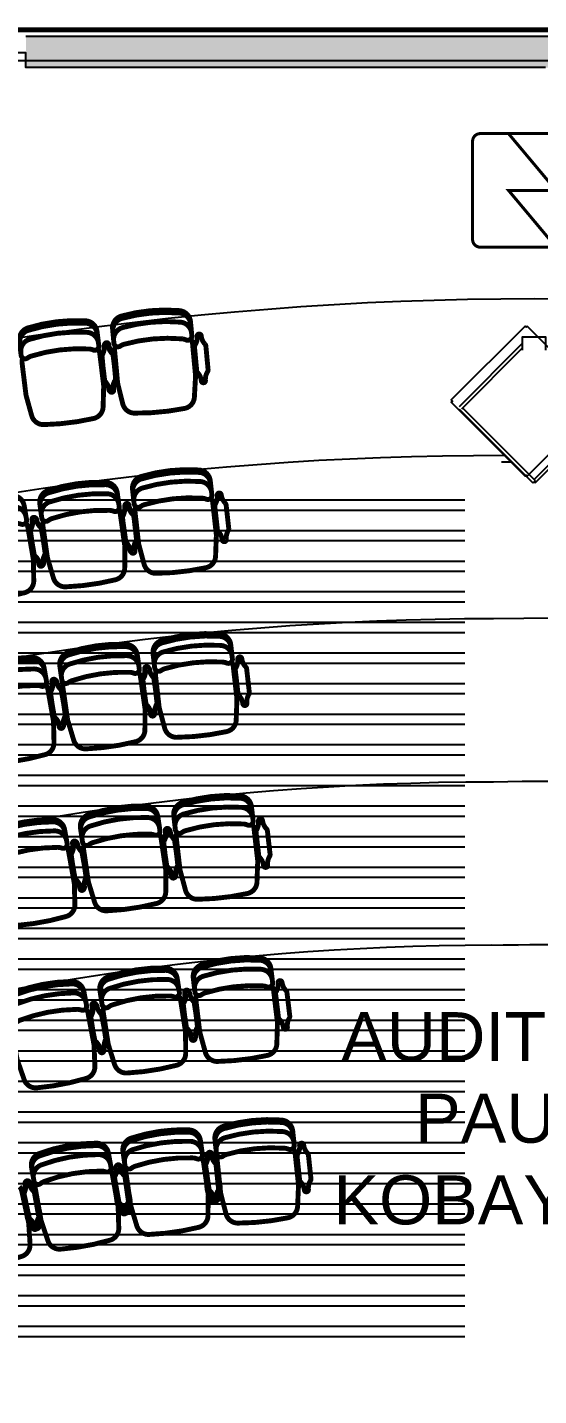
# Model space of a CAD drawing. Header units: metres. Extents: x -331 to 2982, y 362 to 2539.
# Drawn here: x 843.43 to 846.57, y 982.94 to 991.32 of the extents above; entities that cross this region are included whole.
import ezdxf

# ---------------------------------------------------------------- set-up
doc = ezdxf.new("R2010")
doc.units = ezdxf.units.M
doc.layers.get('0').update_dxf_attribs({"color": 251})
for name, color, linetype in [('DET. FUMAÇA', 1, 'Continuous'), ('Est', 251, 'Continuous'), ('Pis', 251, 'Continuous'), ('Renato', 7, 'Continuous')]:
    doc.layers.add(name, color=color, linetype=linetype)
doc.styles.add('ARIAL', font='arial.ttf')

# ---------------------------------------------------------------- blocks, each defined once
blk = doc.blocks.new('XR_BL2_AND_MON-REV15$0$P_M')
at = {"layer": 'Est'}
blk.add_lwpolyline([(0.4596, -0.4313), (0.4525, -0.4243), (0.4596, -0.4172), (0.0071, 0.0354), (0, 0.0283), (-0.0071, 0.0354), (-0.4596, -0.4172), (-0.4525, -0.4243), (-0.4596, -0.4313), (-0.0071, -0.8839), (0, -0.8768), (0.0071, -0.8839)], close=True, dxfattribs=at)
blk = doc.blocks.new('Detector de fumaça')
at = {"layer": 'DET. FUMAÇA', "linetype": 'Continuous', "lineweight": 15, "const_width": 0.0187}
blk.add_lwpolyline([(774.5995, 539.8158), (775.2491, 539.8158, -0.414214), (775.2958, 539.769), (775.2958, 539.1669, -0.414214), (775.2491, 539.1202), (774.5995, 539.1202, -0.414214), (774.5527, 539.1669), (774.5527, 539.769, -0.414214)], format="xyb", close=True, dxfattribs=at)
blk.add_lwpolyline([(774.773, 539.8158), (775.0645, 539.468), (774.773, 539.468), (775.0645, 539.1202)], dxfattribs=at)

msp = doc.modelspace()

# ---------------------------------------------------------------- hatches: boundary and pattern name
at = {"layer": 'Renato'}
msp.add_hatch(color=256, dxfattribs=at).paths.add_polyline_path([(849.6578, 991.0762), (849.6578, 991.2662), (843.4243, 991.2662), (843.4243, 991.0762), (846.471, 991.0762), (846.611, 991.0762)])
h = msp.add_hatch(dxfattribs=at)
h.set_pattern_fill('ANSI32', color=256, scale=0.5, angle=135)
h.set_pattern_definition([(180, (846.11678, 988.55278), (-1e-17, -0.1875), []), (180, (846.05428, 988.61528), (-1e-17, -0.1875), [])])
h.paths.add_polyline_path([(846.1168, 988.5528), (840.7153, 988.5528), (840.7153, 983.1981), (846.1168, 983.1981)])

# ---------------------------------------------------------------- linework, layer by layer
at = {"lineweight": 0}
msp.add_lwpolyline([(830.51, 980.3648), (862.4472, 980.3648, 1.000162), (862.4486, 989.1047), (862.118, 989.1022), (862.118, 991.1173), (862.193, 991.1173), (862.193, 991.3073), (830.793, 991.3073), (830.793, 991.1173), (830.868, 991.1173), (830.868, 989.1048, 1.0398), (830.5074, 980.3647, 0.005135)], format="xyb", close=True, dxfattribs=at)
at = {"layer": 'Pis'}
for p, q in [((846.493, 991.3073), (843.3762, 991.3073)), ((849.6097, 991.3073), (843.3762, 991.3073)), ((846.423, 991.1173), (843.3762, 991.1173)), ((849.6097, 991.1173), (843.3762, 991.1173))]:
    msp.add_line(p, q, dxfattribs=at)
at = {"layer": 'Pis', "const_width": 0.03}
for points in [[(830.51, 980.3648), (862.4472, 980.3648, 1.000162), (862.4486, 989.1047), (862.118, 989.1022), (862.118, 991.1173), (862.193, 991.1173), (862.193, 991.3073), (830.793, 991.3073), (830.793, 991.1173), (830.868, 991.1173), (830.868, 989.1048, 1.0398), (830.5074, 980.3647, 0.005135)], [(844.3818, 989.414, 0.08991), (844.0266, 989.3808, 0.086278), (844.0034, 989.3697, -0.57735), (843.964, 989.3878), (843.9559, 989.4746, -0.36261), (844.0104, 989.5538, -0.08991), (844.3656, 989.587, -0.36261), (844.4338, 989.5193), (844.442, 989.4325, -0.57735), (844.4066, 989.4074, 0.086278)], [(843.8117, 989.3519, 0.08991), (843.4575, 989.3085, 0.086278), (843.4347, 989.2968, -0.57735), (843.3948, 989.3137), (843.3842, 989.4002, -0.36261), (843.4364, 989.481, -0.08991), (843.7905, 989.5244, -0.36261), (843.8607, 989.4586), (843.8713, 989.3721, -0.57735), (843.8367, 989.3461, 0.086278)], [(843.9129, 989.1483, -0.164851), (843.9073, 989.1598), (843.8898, 989.3029, -0.164851), (843.8924, 989.3154, 0.162089), (843.9042, 989.3706, -1), (843.929, 989.3736, 0.162089), (843.9537, 989.323, -0.164851), (843.9593, 989.3114), (843.9768, 989.1683, -0.164851), (843.9742, 989.1558, 0.162089), (843.9625, 989.1006, -1), (843.9376, 989.0976, 0.162089)], [(843.9741, 989.1727), (843.9607, 989.3162, 0.164851), (843.9555, 989.3279, -0.162089), (843.9322, 989.3792, 1), (843.9073, 989.3769, -0.162089), (843.894, 989.3221, 0.164851), (843.891, 989.3097), (843.9044, 989.1662, 0.164851), (843.9097, 989.1545, -0.162089), (843.9329, 989.1031, 1), (843.9578, 989.1054, -0.162089), (843.9711, 989.1602, 0.164851)], [(844.4772, 989.2075, -0.164851), (844.4719, 989.2193), (844.4585, 989.3628, -0.164851), (844.4615, 989.3752, 0.162089), (844.4748, 989.43, -1), (844.4997, 989.4323, 0.162089), (844.523, 989.381, -0.164851), (844.5282, 989.3693), (844.5416, 989.2258, -0.164851), (844.5387, 989.2133, 0.162089), (844.5253, 989.1585, -1), (844.5004, 989.1562, 0.162089)], [(844.5051, 988.438, 0.08991), (844.1506, 988.3981, 0.086278), (844.1276, 988.3866, -0.57735), (844.0879, 988.404), (844.0782, 988.4906, -0.36261), (844.1312, 988.5708, -0.08991), (844.4857, 988.6107, -0.36261), (844.5552, 988.5442), (844.5649, 988.4576, -0.57735), (844.5301, 988.4319, 0.086278)], [(843.9376, 988.3632, 0.08991), (843.5843, 988.3132, 0.086278), (843.5617, 988.301, -0.57735), (843.5215, 988.3172), (843.5093, 988.4035, -0.36261), (843.56, 988.4852, -0.08991), (843.9132, 988.5352, -0.36261), (843.9846, 988.4708), (843.9968, 988.3845, -0.57735), (843.9627, 988.3578, 0.086278)], [(843.3696, 988.2831, 0.08991), (843.018, 988.223, 0.086278), (842.9957, 988.2102, -0.57735), (842.9551, 988.2253), (842.9404, 988.3112, -0.36261), (842.9887, 988.3943, -0.08991), (843.3403, 988.4544, -0.36261), (843.4135, 988.392), (843.4282, 988.3061, -0.57735), (843.3949, 988.2785, 0.086278)], [(844.6044, 988.2334, -0.164851), (844.5989, 988.245), (844.5828, 988.3882, -0.164851), (844.5855, 988.4007, 0.162089), (844.5979, 988.4557, -1), (844.6227, 988.4585, 0.162089), (844.6469, 988.4076, -0.164851), (844.6524, 988.396), (844.6685, 988.2528, -0.164851), (844.6657, 988.2403, 0.162089), (844.6534, 988.1853, -1), (844.6286, 988.1825, 0.162089)], [(844.1021, 988.1891), (844.0859, 988.3323, 0.164851), (844.0805, 988.3439, -0.162089), (844.0563, 988.3948, 1), (844.0314, 988.392, -0.162089), (844.0191, 988.337, 0.164851), (844.0164, 988.3245), (844.0325, 988.1813, 0.164851), (844.0379, 988.1697, -0.162089), (844.0622, 988.1188, 1), (844.087, 988.1216, -0.162089), (844.0993, 988.1766, 0.164851)], [(844.0426, 988.1615, -0.164851), (844.0368, 988.1729), (844.0166, 988.3156, -0.164851), (844.019, 988.3283, 0.162089), (844.0298, 988.3836, -1), (844.0545, 988.3871, 0.162089), (844.0802, 988.3369, -0.164851), (844.086, 988.3254), (844.1062, 988.1828, -0.164851), (844.1038, 988.1701, 0.162089), (844.0931, 988.1148, -1), (844.0683, 988.1113, 0.162089)], [(843.4804, 988.0845, -0.164851), (843.4743, 988.0958), (843.45, 988.2379, -0.164851), (843.452, 988.2505, 0.162089), (843.4612, 988.3062, -1), (843.4858, 988.3104, 0.162089), (843.5129, 988.2609, -0.164851), (843.519, 988.2496), (843.5433, 988.1076, -0.164851), (843.5413, 988.0949, 0.162089), (843.5321, 988.0393, -1), (843.5075, 988.0351, 0.162089)], [(843.5418, 988.1029), (843.5216, 988.2455, 0.164851), (843.5158, 988.257, -0.162089), (843.4901, 988.3072, 1), (843.4654, 988.3037, -0.162089), (843.4547, 988.2483, 0.164851), (843.4523, 988.2357), (843.4725, 988.093, 0.164851), (843.4783, 988.0816, -0.162089), (843.5039, 988.0314, 1), (843.5287, 988.0349, -0.162089), (843.5394, 988.0902, 0.164851)], [(844.631, 987.4339, 0.08991), (844.2766, 987.3934, 0.086278), (844.2536, 987.3819, -0.57735), (844.2139, 987.3992), (844.204, 987.4858, -0.36261), (844.2569, 987.5661, -0.08991), (844.6113, 987.6065, -0.36261), (844.6809, 987.5401), (844.6908, 987.4536, -0.57735), (844.656, 987.4278, 0.086278)], [(844.0605, 987.3713, 0.08991), (843.7074, 987.3202, 0.086278), (843.6848, 987.308, -0.57735), (843.6446, 987.324), (843.6321, 987.4103, -0.36261), (843.6825, 987.4921, -0.08991), (844.0356, 987.5432, -0.36261), (844.1072, 987.479), (844.1196, 987.3928, -0.57735), (844.0856, 987.366, 0.086278)], [(843.4922, 987.2906, 0.08991), (843.1408, 987.2289, 0.086278), (843.1186, 987.216, -0.57735), (843.0779, 987.2308), (843.0628, 987.3166, -0.36261), (843.1107, 987.4, -0.08991), (843.4621, 987.4617, -0.36261), (843.5356, 987.3997), (843.5507, 987.3139, -0.57735), (843.5175, 987.2861, 0.086278)], [(844.7306, 987.2294, -0.164851), (844.7251, 987.241), (844.7088, 987.3842, -0.164851), (844.7115, 987.3967, 0.162089), (844.7237, 987.4517, -1), (844.7486, 987.4546, 0.162089), (844.7729, 987.4037, -0.164851), (844.7783, 987.3921), (844.7946, 987.2489, -0.164851), (844.7919, 987.2364, 0.162089), (844.7797, 987.1813, -1), (844.7549, 987.1785, 0.162089)], [(844.1662, 987.1699, -0.164851), (844.1604, 987.1813), (844.1397, 987.324, -0.164851), (844.142, 987.3366, 0.162089), (844.1526, 987.392, -1), (844.1773, 987.3955, 0.162089), (844.2032, 987.3454, -0.164851), (844.209, 987.334), (844.2296, 987.1914, -0.164851), (844.2273, 987.1787, 0.162089), (844.2167, 987.1234, -1), (844.192, 987.1198, 0.162089)], [(844.2283, 987.1843), (844.212, 987.3275, 0.164851), (844.2065, 987.3391, -0.162089), (844.1822, 987.39, 1), (844.1574, 987.3872, -0.162089), (844.1452, 987.3322, 0.164851), (844.1424, 987.3196), (844.1588, 987.1764, 0.164851), (844.1642, 987.1648, -0.162089), (844.1885, 987.1139, 1), (844.2134, 987.1168, -0.162089), (844.2256, 987.1718, 0.164851)], [(843.6039, 987.0925, -0.164851), (843.5977, 987.1038), (843.5728, 987.2457, -0.164851), (843.5748, 987.2584, 0.162089), (843.5836, 987.3141, -1), (843.6083, 987.3184, 0.162089), (843.6356, 987.2691, -0.164851), (843.6417, 987.2578), (843.6667, 987.1159, -0.164851), (843.6647, 987.1032, 0.162089), (843.6558, 987.0475, -1), (843.6312, 987.0432, 0.162089)], [(843.6655, 987.1097), (843.6449, 987.2523, 0.164851), (843.639, 987.2638, -0.162089), (843.6132, 987.3139, 1), (843.5885, 987.3103, -0.162089), (843.5779, 987.2549, 0.164851), (843.5756, 987.2423), (843.5962, 987.0997, 0.164851), (843.6021, 987.0882, -0.162089), (843.6279, 987.0381, 1), (843.6526, 987.0417, -0.162089), (843.6632, 987.0971, 0.164851)], [(844.7581, 986.4419, 0.08991), (844.4037, 986.401, 0.086278), (844.3808, 986.3895, -0.57735), (844.341, 986.4067), (844.3311, 986.4933, -0.36261), (844.3839, 986.5737, -0.08991), (844.7383, 986.6145, -0.36261), (844.8079, 986.5482), (844.8179, 986.4616, -0.57735), (844.7831, 986.4358, 0.086278)], [(844.1872, 986.3798, 0.08991), (843.8343, 986.3277, 0.086278), (843.8117, 986.3154, -0.57735), (843.7714, 986.3314), (843.7587, 986.4176, -0.36261), (843.8089, 986.4996, -0.08991), (844.1618, 986.5517, -0.36261), (844.2336, 986.4877), (844.2463, 986.4015, -0.57735), (844.2124, 986.3746, 0.086278)], [(843.6187, 986.2987, 0.08991), (843.2676, 986.2353, 0.086278), (843.2455, 986.2223, -0.57735), (843.2047, 986.2369), (843.1892, 986.3227, -0.36261), (843.2368, 986.4063, -0.08991), (843.5879, 986.4696, -0.36261), (843.6616, 986.408), (843.6771, 986.3222, -0.57735), (843.644, 986.2942, 0.086278)], [(844.8579, 986.2375, -0.164851), (844.8524, 986.2491), (844.8359, 986.3923, -0.164851), (844.8387, 986.4048, 0.162089), (844.8508, 986.4598, -1), (844.8757, 986.4627, 0.162089), (844.9, 986.4119, -0.164851), (844.9055, 986.4003), (844.922, 986.2571, -0.164851), (844.9193, 986.2445, 0.162089), (844.9071, 986.1895, -1), (844.8823, 986.1866, 0.162089)], [(844.2935, 986.1787, -0.164851), (844.2876, 986.1902), (844.2666, 986.3327, -0.164851), (844.2689, 986.3454, 0.162089), (844.2793, 986.4008, -1), (844.304, 986.4044, 0.162089), (844.33, 986.3544, -0.164851), (844.3358, 986.343), (844.3569, 986.2004, -0.164851), (844.3546, 986.1878, 0.162089), (844.3442, 986.1324, -1), (844.3194, 986.1287, 0.162089)], [(844.3557, 986.1919), (844.3392, 986.3351, 0.164851), (844.3337, 986.3467, -0.162089), (844.3094, 986.3975, 1), (844.2846, 986.3946, -0.162089), (844.2724, 986.3396, 0.164851), (844.2697, 986.327), (844.2862, 986.1839, 0.164851), (844.2917, 986.1723, -0.162089), (844.316, 986.1214, 1), (844.3409, 986.1243, -0.162089), (844.353, 986.1793, 0.164851)], [(843.7313, 986.1011, -0.164851), (843.7251, 986.1123), (843.6995, 986.2541, -0.164851), (843.7014, 986.2668, 0.162089), (843.71, 986.3225, -1), (843.7347, 986.327, 0.162089), (843.7622, 986.2778, -0.164851), (843.7684, 986.2666), (843.794, 986.1247, -0.164851), (843.7921, 986.112, 0.162089), (843.7835, 986.0563, -1), (843.7589, 986.0519, 0.162089)], [(843.793, 986.1171), (843.7719, 986.2597, 0.164851), (843.7661, 986.2711, -0.162089), (843.7401, 986.3212, 1), (843.7154, 986.3175, -0.162089), (843.705, 986.2621, 0.164851), (843.7027, 986.2495), (843.7237, 986.1069, 0.164851), (843.7296, 986.0955, -0.162089), (843.7555, 986.0455, 1), (843.7803, 986.0491, -0.162089), (843.7907, 986.1045, 0.164851)], [(844.878, 985.4499, 0.08991), (844.5238, 985.4071, 0.086278), (844.5009, 985.3954, -0.57735), (844.4611, 985.4124), (844.4506, 985.499, -0.36261), (844.5029, 985.5796, -0.08991), (844.8571, 985.6224, -0.36261), (844.9271, 985.5565), (844.9376, 985.47, -0.57735), (844.903, 985.444, 0.086278)], [(844.3067, 985.3882, 0.08991), (843.9542, 985.3335, 0.086278), (843.9317, 985.321, -0.57735), (843.8913, 985.3367), (843.878, 985.4228, -0.36261), (843.9275, 985.5052, -0.08991), (844.2801, 985.5599, -0.36261), (844.3523, 985.4965), (844.3656, 985.4103, -0.57735), (844.3319, 985.3832, 0.086278)], [(843.738, 985.3062, 0.08991), (843.3875, 985.2395, 0.086278), (843.3655, 985.2263, -0.57735), (843.3246, 985.2406), (843.3083, 985.3262, -0.36261), (843.355, 985.4102, -0.08991), (843.7055, 985.4769, -0.36261), (843.7798, 985.4159), (843.7961, 985.3303, -0.57735), (843.7633, 985.302, 0.086278)], [(844.9789, 985.2461, -0.164851), (844.9733, 985.2576), (844.956, 985.4007, -0.164851), (844.9587, 985.4133, 0.162089), (844.9705, 985.4684, -1), (844.9953, 985.4714, 0.162089), (845.02, 985.4207, -0.164851), (845.0255, 985.4091), (845.0428, 985.266, -0.164851), (845.0402, 985.2535, 0.162089), (845.0283, 985.1983, -1), (845.0035, 985.1954, 0.162089)], [(843.8525, 985.1097, -0.164851), (843.8461, 985.1209), (843.8192, 985.2624, -0.164851), (843.821, 985.2752, 0.162089), (843.8291, 985.3309, -1), (843.8536, 985.3356, 0.162089), (843.8817, 985.2867, -0.164851), (843.888, 985.2755), (843.9149, 985.1339, -0.164851), (843.9131, 985.1212, 0.162089), (843.905, 985.0654, -1), (843.8805, 985.0608, 0.162089)], [(844.4145, 985.188, -0.164851), (844.4085, 985.1993), (844.3864, 985.3417, -0.164851), (844.3886, 985.3544, 0.162089), (844.3986, 985.4099, -1), (844.4233, 985.4137, 0.162089), (844.4497, 985.3639, -0.164851), (844.4556, 985.3525), (844.4777, 985.2101, -0.164851), (844.4755, 985.1974, 0.162089), (844.4655, 985.142, -1), (844.4408, 985.1381, 0.162089)], [(844.4769, 985.1977), (844.4596, 985.3408, 0.164851), (844.4541, 985.3524, -0.162089), (844.4295, 985.4031, 1), (844.4046, 985.4001, -0.162089), (844.3928, 985.345, 0.164851), (844.3901, 985.3324), (844.4074, 985.1893, 0.164851), (844.413, 985.1777, -0.162089), (844.4376, 985.127, 1), (844.4624, 985.13, -0.162089), (844.4743, 985.1851, 0.164851)], [(843.9145, 985.1226), (843.8923, 985.265, 0.164851), (843.8864, 985.2764, -0.162089), (843.8601, 985.3262, 1), (843.8354, 985.3224, -0.162089), (843.8254, 985.2669, 0.164851), (843.8232, 985.2543), (843.8453, 985.1119, 0.164851), (843.8512, 985.1005, -0.162089), (843.8776, 985.0506, 1), (843.9023, 985.0545, -0.162089), (843.9123, 985.11, 0.164851)], [(845.0103, 984.4556, 0.08991), (844.6555, 984.4177, 0.086278), (844.6325, 984.4064, -0.57735), (844.5929, 984.4239), (844.5836, 984.5106, -0.36261), (844.6371, 984.5905, -0.08991), (844.9918, 984.6284, -0.36261), (845.0609, 984.5615), (845.0702, 984.4749, -0.57735), (845.0352, 984.4494, 0.086278)], [(844.4478, 984.3961, 0.08991), (844.0946, 984.3454, 0.086278), (844.072, 984.3333, -0.57735), (844.0318, 984.3494), (844.0194, 984.4356, -0.36261), (844.07, 984.5174, -0.08991), (844.4231, 984.5681, -0.36261), (844.4946, 984.5038), (844.507, 984.4175, -0.57735), (844.4729, 984.3908, 0.086278)], [(843.8878, 984.3156, 0.08991), (843.5367, 984.2521, 0.086278), (843.5145, 984.2391, -0.57735), (843.4738, 984.2538), (843.4583, 984.3395, -0.36261), (843.5058, 984.4231, -0.08991), (843.8569, 984.4865, -0.36261), (843.9306, 984.4249), (843.9461, 984.3391, -0.57735), (843.9131, 984.3111, 0.086278)], [(844.6058, 984.209), (844.5905, 984.3523, 0.164851), (844.5851, 984.3639, -0.162089), (844.5612, 984.415, 1), (844.5363, 984.4123, -0.162089), (844.5237, 984.3574, 0.164851), (844.5209, 984.3448), (844.5362, 984.2015, 0.164851), (844.5416, 984.1899, -0.162089), (844.5655, 984.1389, 1), (844.5904, 984.1415, -0.162089), (844.603, 984.1964, 0.164851)], [(844.5532, 984.1946, -0.164851), (844.5474, 984.2061), (844.5269, 984.3487, -0.164851), (844.5293, 984.3613, 0.162089), (844.5399, 984.4167, -1), (844.5647, 984.4202, 0.162089), (844.5904, 984.3701, -0.164851), (844.5962, 984.3587), (844.6167, 984.216, -0.164851), (844.6143, 984.2034, 0.162089), (844.6037, 984.148, -1), (844.579, 984.1445, 0.162089)], [(845.1084, 984.2504, -0.164851), (845.103, 984.2621), (845.0877, 984.4054, -0.164851), (845.0905, 984.4179, 0.162089), (845.1031, 984.4728, -1), (845.128, 984.4755, 0.162089), (845.1519, 984.4245, -0.164851), (845.1573, 984.4128), (845.1726, 984.2695, -0.164851), (845.1698, 984.257, 0.162089), (845.1572, 984.202, -1), (845.1323, 984.1994, 0.162089)], [(844.0525, 984.135), (844.032, 984.2777, 0.164851), (844.0262, 984.2891, -0.162089), (844.0004, 984.3393, 1), (843.9757, 984.3357, -0.162089), (843.9651, 984.2803, 0.164851), (843.9627, 984.2677), (843.9832, 984.1251, 0.164851), (843.989, 984.1136, -0.162089), (844.0148, 984.0635, 1), (844.0395, 984.067, -0.162089), (844.0501, 984.1224, 0.164851)], [(844.0004, 984.118, -0.164851), (843.9942, 984.1292), (843.9686, 984.271, -0.164851), (843.9705, 984.2837, 0.162089), (843.9791, 984.3394, -1), (844.0037, 984.3439, 0.162089), (844.0312, 984.2947, -0.164851), (844.0375, 984.2835), (844.0631, 984.1417, -0.164851), (844.0612, 984.129, 0.162089), (844.0526, 984.0733, -1), (844.028, 984.0688, 0.162089)], [(843.5022, 984.0403), (843.4765, 984.1822, 0.164851), (843.4703, 984.1934, -0.162089), (843.4428, 984.2426, 1), (843.4182, 984.2381, -0.162089), (843.4096, 984.1824, 0.164851), (843.4077, 984.1697), (843.4333, 984.0279, 0.164851), (843.4395, 984.0167, -0.162089), (843.4671, 983.9675, 1), (843.4917, 983.9719, -0.162089), (843.5003, 984.0276, 0.164851)], [(843.4508, 984.0206, -0.164851), (843.4442, 984.0316), (843.4134, 984.1724, -0.164851), (843.4149, 984.1852, 0.162089), (843.4215, 984.2412, -1), (843.4459, 984.2465, 0.162089), (843.4752, 984.1984, -0.164851), (843.4818, 984.1874), (843.5125, 984.0466, -0.164851), (843.5111, 984.0338, 0.162089), (843.5045, 983.9778, -1), (843.4801, 983.9725, 0.162089)]]:
    msp.add_lwpolyline(points, format="xyb", close=True, dxfattribs=at)
for points in [[(843.9573, 989.4596, -0.36261), (844.0118, 989.5388, -0.08991), (844.367, 989.5721, -0.36261), (844.4352, 989.5043)], [(843.3861, 989.3853, -0.36261), (843.4382, 989.4661, -0.08991), (843.7923, 989.5095, -0.36261), (843.8625, 989.4437)], [(843.3929, 989.3297, -0.36261), (843.4451, 989.4105, -0.08991), (843.7992, 989.4539, -0.36261), (843.8693, 989.3881)], [(843.9625, 989.4038, -0.36261), (844.017, 989.483, -0.08991), (844.3722, 989.5163, -0.36261), (844.4405, 989.4485)], [(843.9743, 989.3698, 0.149389), (843.9684, 989.3412), (843.9863, 989.1495, 0.03724), (843.9888, 989.1348), (844.0182, 989.0159, 0.342214), (844.0903, 988.9589, 0.051556), (844.3975, 988.9876, 0.342214), (844.4577, 989.057), (844.4645, 989.1794, 0.03724), (844.4642, 989.1942), (844.4463, 989.3859, 0.149389), (844.4352, 989.413)], [(843.4056, 989.2961, 0.149389), (843.4005, 989.2673), (843.4239, 989.0762, 0.03724), (843.4268, 989.0616), (843.4596, 988.9435, 0.342214), (843.5333, 988.8886, 0.051556), (843.8395, 988.9261, 0.342214), (843.8978, 988.9972), (843.9011, 989.1197, 0.03724), (843.9004, 989.1346), (843.877, 989.3257, 0.149389), (843.8651, 989.3524)], [(844.0799, 988.4757, -0.36261), (844.1329, 988.5559, -0.08991), (844.4874, 988.5958, -0.36261), (844.5569, 988.5293)], [(844.0861, 988.42, -0.36261), (844.1391, 988.5002, -0.08991), (844.4937, 988.5401, -0.36261), (844.5631, 988.4736)], [(843.5114, 988.3887, -0.36261), (843.5621, 988.4704, -0.08991), (843.9153, 988.5204, -0.36261), (843.9867, 988.4559)], [(843.5193, 988.3332, -0.36261), (843.5699, 988.4149, -0.08991), (843.9232, 988.4649, -0.36261), (843.9945, 988.4005)], [(842.9524, 988.2412, -0.36261), (843.0007, 988.3243, -0.08991), (843.3523, 988.3844, -0.36261), (843.4255, 988.322)], [(843.5326, 988.2998, 0.149389), (843.5281, 988.2709), (843.5551, 988.0803, 0.03724), (843.5583, 988.0657), (843.5932, 987.9483, 0.342214), (843.6679, 987.8948, 0.051556), (843.9734, 987.938, 0.342214), (844.0303, 988.0102), (844.0313, 988.1327, 0.03724), (844.0303, 988.1476), (844.0034, 988.3382, 0.149389), (843.991, 988.3647)], [(844.0985, 988.3862, 0.149389), (844.0932, 988.3575), (844.1147, 988.1662, 0.03724), (844.1175, 988.1515), (844.1491, 988.0331, 0.342214), (844.2222, 987.9775, 0.051556), (844.5288, 988.012, 0.342214), (844.5877, 988.0825), (844.5922, 988.2049, 0.03724), (844.5917, 988.2198), (844.5702, 988.4111, 0.149389), (844.5586, 988.438)], [(842.9667, 988.2082, 0.149389), (842.9629, 988.1792), (842.9954, 987.9894, 0.03724), (842.999, 987.9749), (843.0373, 987.8585, 0.342214), (843.1135, 987.8072, 0.051556), (843.4176, 987.8591, 0.342214), (843.4724, 987.9329), (843.4699, 988.0554, 0.03724), (843.4685, 988.0702), (843.4361, 988.26, 0.149389), (843.423, 988.2861)], [(843.6343, 987.3954, -0.36261), (843.6847, 987.4773, -0.08991), (844.0378, 987.5284, -0.36261), (844.1093, 987.4642)], [(844.2057, 987.4709, -0.36261), (844.2586, 987.5512, -0.08991), (844.613, 987.5916, -0.36261), (844.6826, 987.5252)], [(844.2121, 987.4152, -0.36261), (844.2649, 987.4955, -0.08991), (844.6194, 987.5359, -0.36261), (844.689, 987.4696)], [(843.0654, 987.3019, -0.36261), (843.1133, 987.3852, -0.08991), (843.4647, 987.447, -0.36261), (843.5382, 987.3849)], [(843.6423, 987.34, -0.36261), (843.6927, 987.4218, -0.08991), (844.0458, 987.4729, -0.36261), (844.1173, 987.4087)], [(843.0751, 987.2467, -0.36261), (843.123, 987.33, -0.08991), (843.4744, 987.3918, -0.36261), (843.5479, 987.3298)], [(843.6557, 987.3066, 0.149389), (843.6513, 987.2777), (843.6789, 987.0872, 0.03724), (843.6821, 987.0727), (843.7174, 986.9553, 0.342214), (843.7923, 986.902, 0.051556), (844.0976, 986.9462, 0.342214), (844.1543, 987.0186), (844.155, 987.1411, 0.03724), (844.1539, 987.1559), (844.1263, 987.3465, 0.149389), (844.1139, 987.3729)], [(844.2245, 987.3815, 0.149389), (844.2192, 987.3527), (844.241, 987.1614, 0.03724), (844.2438, 987.1468), (844.2756, 987.0285, 0.342214), (844.3488, 986.9729, 0.051556), (844.6553, 987.0079, 0.342214), (844.7142, 987.0785), (844.7185, 987.2009, 0.03724), (844.7179, 987.2158), (844.6961, 987.4071, 0.149389), (844.6844, 987.4339)], [(843.0896, 987.2138, 0.149389), (843.086, 987.1848), (843.1193, 986.9951, 0.03724), (843.123, 986.9807), (843.1619, 986.8645, 0.342214), (843.2383, 986.8135, 0.051556), (843.5422, 986.8669, 0.342214), (843.5966, 986.9409), (843.5936, 987.0634, 0.03724), (843.5921, 987.0782), (843.5588, 987.2678, 0.149389), (843.5455, 987.2939)], [(844.3328, 986.4784, -0.36261), (844.3856, 986.5588, -0.08991), (844.74, 986.5996, -0.36261), (844.8096, 986.5333)], [(843.7609, 986.4028, -0.36261), (843.8111, 986.4848, -0.08991), (844.164, 986.5369, -0.36261), (844.2358, 986.4729)], [(844.3392, 986.4227, -0.36261), (844.392, 986.5031, -0.08991), (844.7464, 986.5439, -0.36261), (844.8161, 986.4776)], [(843.1919, 986.3079, -0.36261), (843.2394, 986.3915, -0.08991), (843.5905, 986.4549, -0.36261), (843.6643, 986.3932)], [(843.7691, 986.3473, -0.36261), (843.8193, 986.4293, -0.08991), (844.1722, 986.4815, -0.36261), (844.2439, 986.4174)], [(844.3517, 986.389, 0.149389), (844.3464, 986.3603), (844.3684, 986.169, 0.03724), (844.3712, 986.1544), (844.4031, 986.036, 0.342214), (844.4764, 985.9806, 0.051556), (844.7829, 986.0159, 0.342214), (844.8417, 986.0865), (844.8459, 986.209, 0.03724), (844.8453, 986.2239), (844.8232, 986.4152, 0.149389), (844.8116, 986.442)], [(843.2019, 986.2528, -0.36261), (843.2494, 986.3364, -0.08991), (843.6005, 986.3997, -0.36261), (843.6742, 986.3381)], [(843.7826, 986.314, 0.149389), (843.7783, 986.2851), (843.8064, 986.0946, 0.03724), (843.8097, 986.0801), (843.8454, 985.9629, 0.342214), (843.9204, 985.9098, 0.051556), (844.2256, 985.9549, 0.342214), (844.2821, 986.0274), (844.2823, 986.1499, 0.03724), (844.2813, 986.1648), (844.2531, 986.3552, 0.149389), (844.2406, 986.3816)], [(843.2165, 986.2199, 0.149389), (843.213, 986.1909), (843.2472, 986.0014, 0.03724), (843.2509, 985.987), (843.2904, 985.871, 0.342214), (843.367, 985.8203, 0.051556), (843.6706, 985.8751, 0.342214), (843.7248, 985.9494), (843.7211, 986.0719, 0.03724), (843.7196, 986.0867), (843.6854, 986.2762, 0.149389), (843.672, 986.3022)], [(844.4524, 985.4841, -0.36261), (844.5047, 985.5647, -0.08991), (844.8589, 985.6075, -0.36261), (844.9289, 985.5416)], [(843.8803, 985.408, -0.36261), (843.9298, 985.4904, -0.08991), (844.2824, 985.5451, -0.36261), (844.3546, 985.4816)], [(844.4591, 985.4284, -0.36261), (844.5115, 985.5091, -0.08991), (844.8656, 985.5519, -0.36261), (844.9357, 985.486)], [(843.3111, 985.3115, -0.36261), (843.3578, 985.3955, -0.08991), (843.7083, 985.4622, -0.36261), (843.7826, 985.4012)], [(843.8889, 985.3526, -0.36261), (843.9384, 985.435, -0.08991), (844.291, 985.4897, -0.36261), (844.3632, 985.4263)], [(844.4718, 985.3948, 0.149389), (844.4667, 985.366), (844.4897, 985.1749, 0.03724), (844.4926, 985.1603), (844.5252, 985.0421, 0.342214), (844.5988, 984.9871, 0.051556), (844.9051, 985.024, 0.342214), (844.9634, 985.095), (844.967, 985.2175, 0.03724), (844.9663, 985.2324), (844.9432, 985.4235, 0.149389), (844.9314, 985.4503)], [(843.3216, 985.2564, -0.36261), (843.3683, 985.3404, -0.08991), (843.7188, 985.4071, -0.36261), (843.7931, 985.3461)], [(843.9027, 985.3194, 0.149389), (843.8985, 985.2905), (843.9281, 985.1002, 0.03724), (843.9314, 985.0857), (843.968, 984.9688, 0.342214), (844.0434, 984.9162, 0.051556), (844.3483, 984.9636, 0.342214), (844.4042, 985.0365), (844.4036, 985.159, 0.03724), (844.4024, 985.1739), (844.3728, 985.3641, 0.149389), (844.3601, 985.3904)], [(843.3365, 985.2237, 0.149389), (843.3333, 985.1946), (843.3693, 985.0055, 0.03724), (843.3732, 984.9911), (843.4137, 984.8755, 0.342214), (843.4908, 984.8255, 0.051556), (843.7939, 984.8832, 0.342214), (843.8473, 984.958), (843.8425, 985.0804, 0.03724), (843.8408, 985.0952), (843.8049, 985.2844, 0.149389), (843.7913, 985.3102)], [(844.5852, 984.4956, -0.36261), (844.6387, 984.5756, -0.08991), (844.9934, 984.6135, -0.36261), (845.0625, 984.5466)], [(844.0216, 984.4208, -0.36261), (844.0721, 984.5026, -0.08991), (844.4252, 984.5533, -0.36261), (844.4967, 984.489)], [(844.5912, 984.4399, -0.36261), (844.6446, 984.5199, -0.08991), (844.9994, 984.5577, -0.36261), (845.0685, 984.4909)], [(843.4609, 984.3248, -0.36261), (843.5085, 984.4084, -0.08991), (843.8595, 984.4718, -0.36261), (843.9333, 984.4101)], [(844.0295, 984.3653, -0.36261), (844.08, 984.4471, -0.08991), (844.4332, 984.4978, -0.36261), (844.5047, 984.4335)], [(844.6034, 984.4061, 0.149389), (844.5979, 984.3774), (844.6183, 984.186, 0.03724), (844.621, 984.1713), (844.6519, 984.0527, 0.342214), (844.7248, 983.9967, 0.051556), (845.0315, 984.0294, 0.342214), (845.0909, 984.0996), (845.0961, 984.2221, 0.03724), (845.0956, 984.2369), (845.0752, 984.4284, 0.149389), (845.0637, 984.4553)], [(843.4709, 984.2696, -0.36261), (843.5184, 984.3532, -0.08991), (843.8695, 984.4166, -0.36261), (843.9433, 984.355)], [(844.0429, 984.3319, 0.149389), (844.0385, 984.3031), (844.0658, 984.1125, 0.03724), (844.069, 984.0979), (844.1042, 983.9806, 0.342214), (844.179, 983.9272, 0.051556), (844.4844, 983.971, 0.342214), (844.5412, 984.0433), (844.542, 984.1658, 0.03724), (844.541, 984.1807), (844.5136, 984.3713, 0.149389), (844.5012, 984.3977)], [(843.4855, 984.2368, 0.149389), (843.4821, 984.2078), (843.5163, 984.0183, 0.03724), (843.52, 984.0039), (843.5595, 983.8879, 0.342214), (843.6361, 983.8372, 0.051556), (843.9397, 983.892, 0.342214), (843.9939, 983.9663), (843.9902, 984.0888, 0.03724), (843.9887, 984.1036), (843.9544, 984.2931, 0.149389), (843.9411, 984.3191)], [(842.9319, 984.1208, 0.149389), (842.9295, 984.0916), (842.9706, 983.9035, 0.03724), (842.9748, 983.8893), (843.0184, 983.7747, 0.342214), (843.0969, 983.7269, 0.051556), (843.3983, 983.7927, 0.342214), (843.4497, 983.8688), (843.4416, 983.9911, 0.03724), (843.4395, 984.0059), (843.3985, 984.194, 0.149389), (843.3842, 984.2195)]]:
    msp.add_lwpolyline(points, format="xyb", dxfattribs=at)
at = {"layer": 'Pis'}
for centre, radius, start, end in [((846.3083, 969.4307), 19.2681, 89.84702, 125.7567), ((846.3083, 969.4307), 18.2681, 90.04824, 125.73473), ((846.6602, 969.3964), 18.3061, 54.28398, 91.14949), ((846.6602, 969.3964), 18.3061, 54.28398, 91.14949), ((846.3083, 969.4307), 17.2681, 90.05103, 125.71013), ((846.6593, 969.3945), 17.3082, 54.3107, 91.21273), ((846.6593, 969.3945), 17.3082, 54.3107, 91.21273), ((846.3083, 969.4307), 16.2681, 89.52586, 125.68249), ((846.6635, 969.4027), 16.2991, 54.33485, 91.09929), ((846.6635, 969.4027), 16.2991, 54.33485, 91.09929)]:
    msp.add_arc(centre, radius, start, end, dxfattribs=at)
at = {"layer": 'Renato'}
for p, q in [((846.541, 991.2662, 195.166), (843.4243, 991.2662, 195.166)), ((849.6578, 991.2662, 195.166), (846.541, 991.2662, 195.166)), ((846.471, 991.0762, 195.166), (843.4243, 991.0762, 195.166)), ((846.4078, 988.6577, 195.166), (846.341, 988.6577, 195.166))]:
    msp.add_line(p, q, dxfattribs=at)
at = {"layer": 'Renato', "color": 2}
for p, q in [((846.471, 989.3596), (846.0956, 988.9841)), ((846.0814, 988.9841), (846.534, 988.5316)), ((846.1026, 988.9912), (846.5481, 988.5457)), ((846.541, 988.5528), (846.9795, 988.9912)), ((846.5481, 988.5316), (847.0007, 988.9841)), ((846.541, 988.5386), (846.5481, 988.5457)), ((846.541, 988.5386), (846.534, 988.5316)), ((846.541, 988.5386), (846.5481, 988.5316))]:
    msp.add_line(p, q, dxfattribs=at)
at = {"layer": 'Renato'}
msp.add_lwpolyline([(846.611, 991.0762), (846.471, 991.0762), (843.4243, 991.0762), (843.4243, 991.1662), (834.111, 991.1662)], dxfattribs=at)
at = {"layer": 'Renato', "color": 2}
for points in [[(846.471, 989.3879), (846.0814, 988.9983)], [(846.471, 989.3455), (846.471, 989.4262), (846.611, 989.4262), (846.611, 989.3455)]]:
    msp.add_lwpolyline(points, dxfattribs=at)
at = {"layer": 'Renato'}
msp.add_arc((846.541, 968.8074), 20.8513, 53.49254, 126.50745, dxfattribs=at)

# ---------------------------------------------------------------- block references
at = {"layer": 'DET. FUMAÇA', "linetype": 'Continuous', "lineweight": 0}
msp.add_blockref('Detector de fumaça', (71.6116, 450.8556), dxfattribs=at)
at = {"layer": 'Pis', "rotation": 90}
msp.add_blockref('XR_BL2_AND_MON-REV15$0$P_M', (846.0687, 989.0323), dxfattribs=at)

# ---------------------------------------------------------------- texts
at = {"layer": 'Pis', "insert": (846.5222, 983.9847), "char_height": 0.3, "width": 2.2626, "attachment_point": 8, "style": 'ARIAL'}
msp.add_mtext('AUDITÓRIO\\PPAULO\\PKOBAYASHI', dxfattribs=at)

doc.saveas('drawing.dxf')
